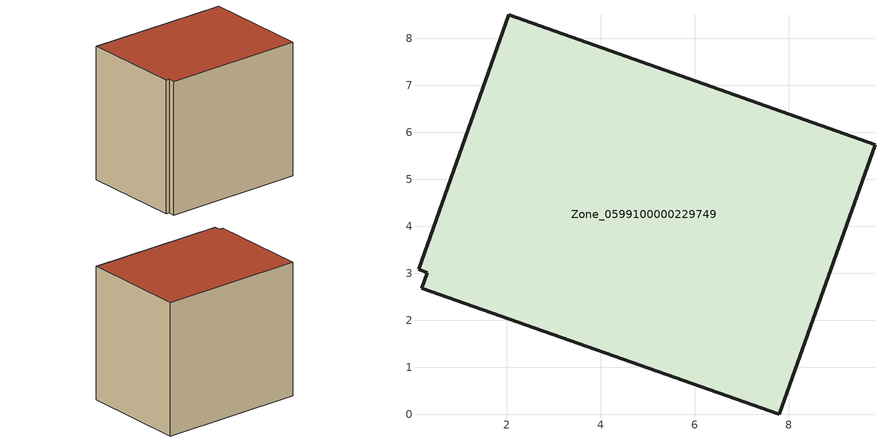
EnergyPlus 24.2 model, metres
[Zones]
Zone_0599100000229749
 floor ground (C_G): 0.31,3.02 0.12,3.09 2.04,8.5 9.83,5.73 7.79,0 0.2,2.68 z0.5
 wall outside (C_F): 7.79,0 9.83,5.73 2.04,8.5 0.12,3.09 0.31,3.02 0.2,2.68 7.79,0 z0.5:8.07
 roof outside (C_R): 0.31,3.02 0.2,2.68 7.79,0 9.83,5.73 2.04,8.5 0.12,3.09 z8.07
[BUILDING]
Pand.0599100000229749: North Axis=0; Terrain=City; Loads Convergence Tolerance Value=0.04; Temperature Convergence Tolerance Value=0.4; Solar Distribution=FullExterior; Maximum Number of Warmup Days=25; Minimum Number of Warmup Days=1
[Site:Location]
Rotterdam.The.Hague.AP_ZH_NLD Design_Conditions: Latitude=51.96; Longitude=4.45; Time Zone=1; Elevation=-4.5
[SITE:GROUNDTEMPERATURE:BUILDINGSURFACE]
18, 18, 18, 18, 18, 18, 18, 18, 18, 18, 18, 18
[MATERIAL] Thermal Absorptance=0.9; Solar Absorptance=0.7; Visible Absorptance=0.7
Name | Roughness | Thickness | Conductivity | Density | Specific Heat
G.TI.1965-1974 | MediumSmooth | 0.15 | 0.882353 | 540 | 1210
F.TI.1965-1974 | Rough | 0.3 | 0.697674 | 1920 | 840
R.TI.1965-1974 | MediumRough | 0.2 | 0.232558 | 1500 | 1000
[CONSTRUCTION]
C_G: G.TI.1965-1974
C_F: F.TI.1965-1974
C_R: R.TI.1965-1974
[ZONE]
Zone_0599100000229749: Type=1; Multiplier=1; Ceiling Height=Autocalculate; Volume=Autocalculate; Floor Area=autocalculate; Part of Total Floor Area=Yes
[ZONEINFILTRATION:DESIGNFLOWRATE]
Infil_Zone_0599100000229749: Zone or ZoneList or Space or SpaceList=Zone_0599100000229749; Schedule=AlwaysOn; Design Flow Rate Calculation Method=Flow/Area; Flow Rate per Floor Area=0.003; Constant Term Coefficient=1; Temperature Term Coefficient=0; Velocity Term Coefficient=0; Velocity Squared Term Coefficient=0
[HVACTEMPLATE:ZONE:IDEALLOADSAIRSYSTEM]
Zone_0599100000229749: Maximum Heating Supply Air Temperature=50; Minimum Cooling Supply Air Temperature=13; Maximum Heating Supply Air Humidity Ratio=0.0156; Minimum Cooling Supply Air Humidity Ratio=0.0077; Heating Limit=NoLimit; Cooling Limit=NoLimit; Dehumidification Control Type=ConstantSensibleHeatRatio; Cooling Sensible Heat Ratio=0.7; Dehumidification Setpoint=60; Humidification Control Type=None; Humidification Setpoint=30; Outdoor Air Method=None; Outdoor Air Flow Rate per Person=0.00944; Outdoor Air Flow Rate per Zone Floor Area=0; Outdoor Air Flow Rate per Zone=0; Demand Controlled Ventilation Type=None; Outdoor Air Economizer Type=NoEconomizer; Heat Recovery Type=None; Sensible Heat Recovery Effectiveness=0.7; Latent Heat Recovery Effectiveness=0.65
[ZONECONTROL:THERMOSTAT]
ThermostatControl_Zone_0599100000229749: Zone or ZoneList=Zone_0599100000229749; Control Type Schedule=DualSetpointControlType; Control 1=Thermostat_Zone_0599100000229749; Temperature Difference Between Cutout And Setpoint=0
[THERMOSTATSETPOINT:DUALSETPOINT]
Thermostat_Zone_0599100000229749: Heating Setpoint Temperature Schedule=HeatingSetpoint_Zone_0599100000229749; Cooling Setpoint Temperature Schedule=CoolingSetpoint_Zone_0599100000229749
[SCHEDULE:COMPACT]
HeatingSetpoint_Zone_0599100000229749: Through: 12/31, For: AllDays, Until: 24:00, 21
CoolingSetpoint_Zone_0599100000229749: Through: 12/31, For: AllDays, Until: 24:00, 24
DualSetpointControlType: Through: 12/31, For: AllDays, Until: 24:00, 4
AlwaysOn: Through: 12/31, For: AllDays, Until: 24:00, 1
